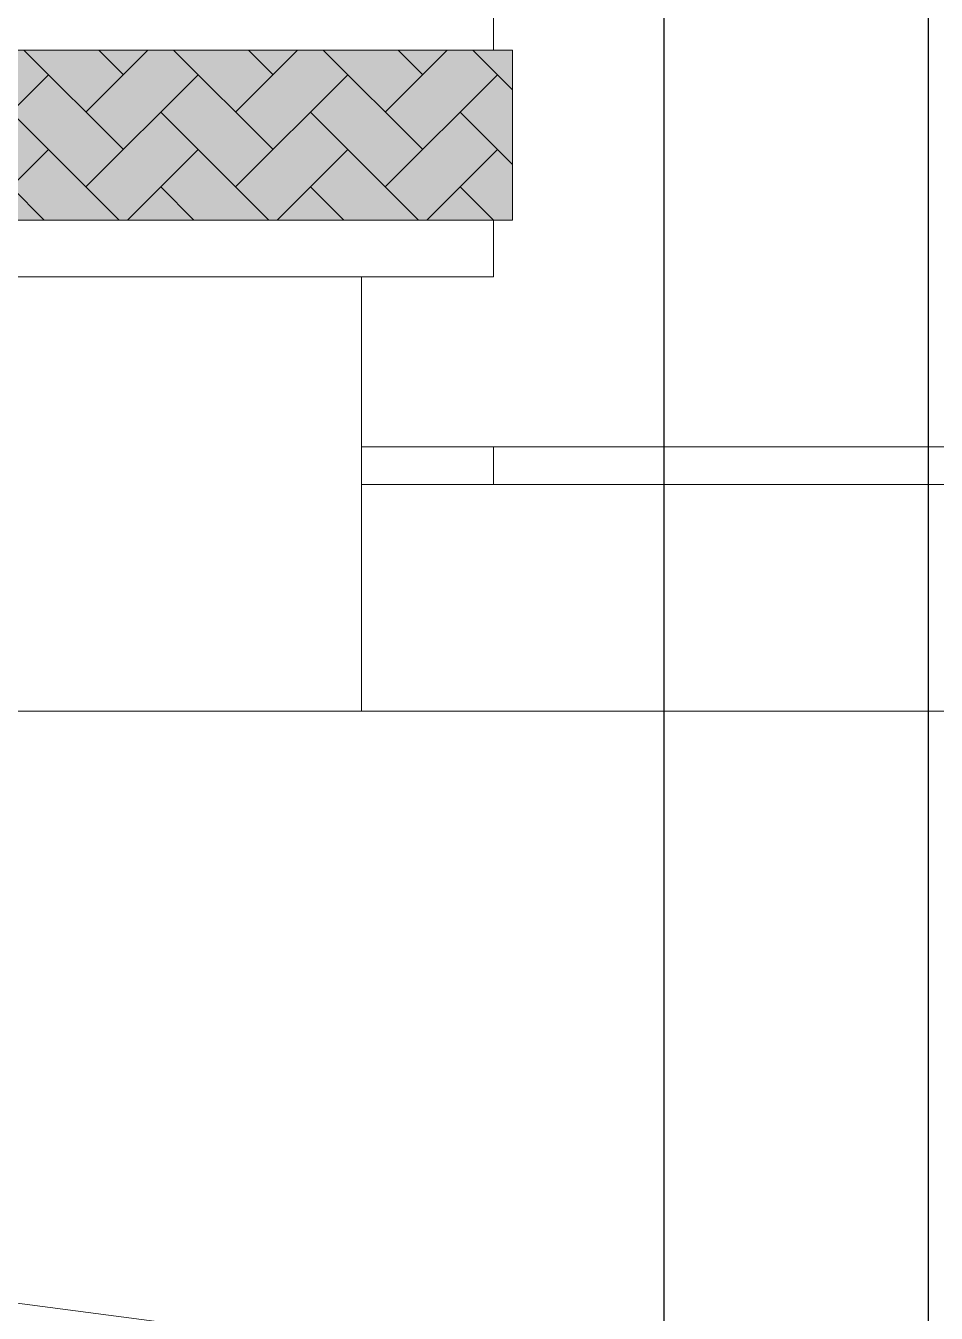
# Model space of a CAD drawing. Header units: inches. Extents: x 249 to 1192, y -18 to 440.
# Drawn here: x 639.37 to 641.778, y 260.854 to 264.262 of the extents above; entities that cross this region are included whole.
import ezdxf

# ---------------------------------------------------------------- set-up
doc = ezdxf.new("R2010")
doc.units = ezdxf.units.IN
doc.header["$MEASUREMENT"] = 0
for name, color, linetype, lineweight in [('ARSIR BETON', 8, 'Continuous', 0), ('ARSIR KERAMIK', 66, 'Continuous', 25), ('DINDING', 6, 'Continuous', 0), ('LANTAI', 135, 'Continuous', 9)]:
    doc.layers.add(name, color=color, linetype=linetype, lineweight=lineweight)
doc.layers.add('KOLOM', color=5, linetype='Continuous')

# ---------------------------------------------------------------- blocks, each defined once
blk = doc.blocks.new('tampak depan')
at = {"layer": 'ARSIR BETON'}
h = blk.add_hatch(dxfattribs=at)
h.set_pattern_fill('AR-SAND', color=256, scale=0.025, style=0)
h.set_pattern_definition([(142.5, (726.347396, 338.576912), (0.00157483, 0.0481706), [0, -0.038, 0, -0.0425, 0, -0.040625]), (172.5, (726.347396, 338.57691), (-0.0442444, 0.0705537), [0, -0.0205, 0, -0.03425, 0, -0.013125]), (212.5, (726.378146, 338.57691), (-0.07785355, 0.0001415), [0, -0.0125, 0, -0.045, 0, -0.05875]), (222.5, (726.378146, 338.57691), (-0.0751532, 0.0219419), [0, -0.00625, 0, -0.0295, 0, -0.03375])])
h.paths.add_polyline_path([(722.8474, 339.0269), (726.3474, 339.0269), (726.3474, 338.5769), (722.8474, 338.5769)])
at = {"layer": 'ARSIR KERAMIK'}
h = blk.add_hatch(dxfattribs=at)
h.set_pattern_fill('AR-HBONE', color=2, scale=0.035, style=0)
h.set_pattern_definition([(135, (726.3474, 338.57691), (-2e-17, 0.19799), [0.42, -0.14]), (45, (726.2484, 338.67591), (-2e-17, 0.19799), [0.42, -0.14])])
h.paths.add_polyline_path([(722.8474, 339.0269), (726.3474, 339.0269), (726.3474, 338.5769), (722.8474, 338.5769)])
at = {"layer": 'DINDING'}
for points in [[(722.8974, 339.0269), (722.8974, 339.1769), (726.2974, 339.1769), (726.2974, 339.0269)], [(725.9474, 338.4269), (725.9474, 337.2769), (735.4479, 337.2769), (735.4479, 339.1769), (725.9474, 339.1769)], [(726.2974, 338.5769), (726.2974, 338.4269), (722.8974, 338.4269), (722.8974, 338.5769)], [(722.3456, 337.2769), (725.9474, 337.2769), (725.9474, 338.4269)], [(725.9474, 337.9769), (726.2974, 337.9769), (726.2974, 337.8769), (725.9474, 337.8769)], [(725.9474, 337.2769), (726.7479, 337.2769)]]:
    blk.add_lwpolyline(points, dxfattribs=at)
for points in [[(722.8474, 339.0269), (726.3474, 339.0269), (726.3474, 338.5769), (722.8474, 338.5769)], [(726.2974, 337.9769), (735.9479, 337.9769), (735.9479, 337.8769), (726.2974, 337.8769)]]:
    blk.add_lwpolyline(points, close=True, dxfattribs=at)
at = {"layer": 'KOLOM'}
blk.add_lwpolyline([(727.4479, 335.3893), (727.4479, 342.0769), (726.7479, 342.0769), (726.7479, 335.4854)], dxfattribs=at)
at = {"layer": 'LANTAI'}
blk.add_lwpolyline([(708.5987, 338.5071), (722.8609, 335.9954), (726.7222, 335.4889), (727.9995, 335.3136), (728.8215, 335.1928), (729.5543, 335.077), (730.1858, 334.9681), (730.7058, 334.868), (731.1056, 334.7781), (731.4722, 334.668), (731.5614, 334.6038)], dxfattribs=at)

msp = doc.modelspace()

# ---------------------------------------------------------------- block references
at = {"layer": 'KOLOM'}
msp.add_blockref('tampak depan', (-85.6899, -74.829), dxfattribs=at)

doc.saveas('drawing.dxf')
